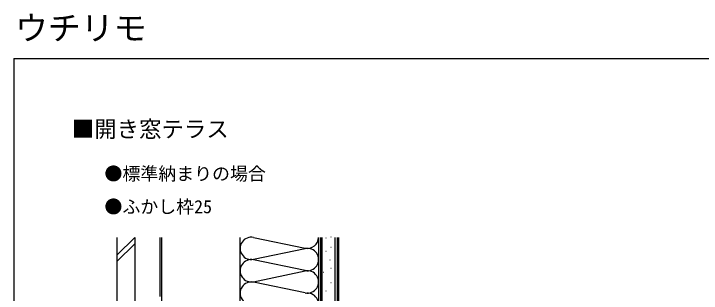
# Model space of a CAD drawing. Units: millimetres, scale not verified. Extents: x -525 to 525, y -782 to 777.
# Drawn here: x -525 to -64.9, y 590.2 to 777.5 of the extents above; entities that cross this region are included whole.
import ezdxf
from ezdxf.enums import TextEntityAlignment as Align

# ---------------------------------------------------------------- set-up
doc = ezdxf.new("R2010")
doc.units = ezdxf.units.MM
doc.header["$LTSCALE"] = 4
for name, color, linetype in [('0-1_USER1', 3, 'Continuous'), ('0-7_YKK_ZWAK', 7, 'Continuous'), ('0-8_YSS_K', 3, 'Continuous'), ('0-9_YSS_KE', 3, 'Continuous')]:
    doc.layers.add(name, color=color, linetype=linetype)
doc.styles.add('ＭＳ ゴシック', font='')
doc.styles.get('ＭＳ ゴシック').set_extended_font_data('MS Gothic')

msp = doc.modelspace()

# ---------------------------------------------------------------- linework, layer by layer
at = {"layer": '0-7_YKK_ZWAK'}
for q in [(-525, -782.5), (525, 747.5)]:
    msp.add_line((-525, 747.5), q, dxfattribs=at)
at = {"layer": '0-8_YSS_K'}
for p, q in [((-456, 615.629), (-444, 627.629)), ((-426, 552.76), (-426, 627.602)), ((-373.5, 552.76), (-373.5, 627.602)), ((-364.468, 627.602), (-330.032, 620.418)), ((-321, 627.602), (-321, 552.76)), ((-319.5, 492.76), (-319.5, 627.602)), ((-316.229, 627.374), (-316.029, 627.374)), ((-312.732, 628.073), (-312.532, 628.073)), ((-310, 492.76), (-310, 627.602)), ((-307.5, 492.76), (-307.5, 627.602)), ((-456, 611.386), (-444, 623.386)), ((-364.468, 612.918), (-330.032, 620.102)), ((-316.229, 618.282), (-316.029, 618.282)), ((-312.732, 621.079), (-312.532, 621.079)), ((-330.032, 605.418), (-364.468, 612.602)), ((-313.431, 612.687), (-313.231, 612.687)), ((-364.468, 597.918), (-330.032, 605.102)), ((-317.628, 604.295), (-317.428, 604.295)), ((-312.732, 607.092), (-312.532, 607.092)), ((-330.032, 590.418), (-364.468, 597.602)), ((-312.732, 597.301), (-312.532, 597.301)), ((-316.229, 591.706), (-316.029, 591.706))]:
    msp.add_line(p, q, dxfattribs=at)
for centre, start, end in [((-366, 620.26), 78.21648, 281.78352), ((-328.5, 627.76), 258.21646, 358.79246), ((-328.5, 612.76), 258.21646, 101.78354), ((-366, 605.26), 78.21648, 281.78353), ((-328.5, 597.76), 258.21646, 101.78354), ((-366, 590.26), 78.21649, 281.78353), ((-328.5, 582.76), 258.21646, 101.78354)]:
    msp.add_arc(centre, 7.5, start, end, dxfattribs=at)
at = {"layer": '0-9_YSS_KE'}
for p, q in [((-456, 627.602), (-456, 511.991)), ((-444, 627.602), (-444, 511.991)), ((-427, 587.991), (-427, 627.602)), ((-321, 627.602), (-321, 492.76)), ((-318.5, 492.76), (-318.5, 627.602)), ((-308.5, 627.602), (-308.5, 492.76))]:
    msp.add_line(p, q, dxfattribs=at)

# ---------------------------------------------------------------- texts
at = {"layer": '0-1_USER1', "style": 'ＭＳ ゴシック'}
for s, height, p in [('ウチリモ', 16.13, (-524.125, 755)), ('■開き窓テラス', 11, (-486.153, 691.375)), ('●標準納まりの場合', 8.798, (-464.288, 663.264)), ('●ふかし枠25', 8.798, (-464.288, 641.151))]:
    msp.add_text(s, height=height, dxfattribs=at).set_placement(p, align=Align.BOTTOM_LEFT)

doc.saveas('drawing.dxf')
